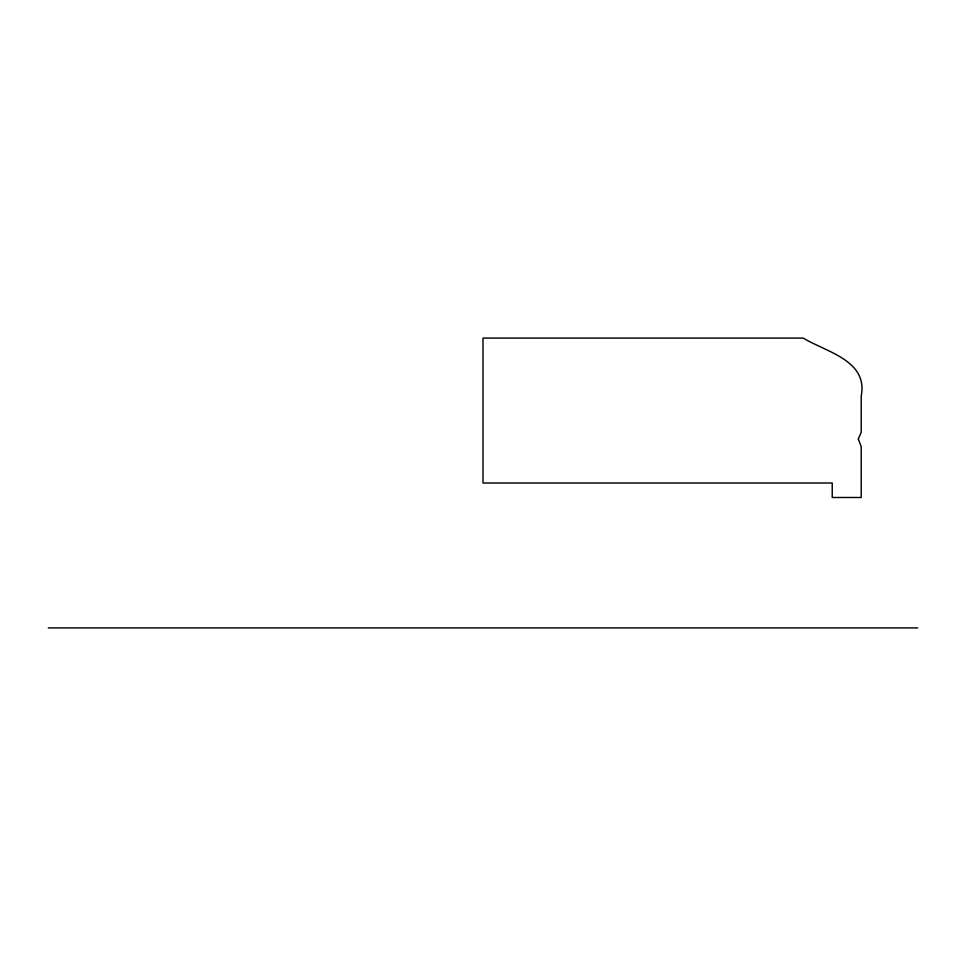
<?xml version="1.0" encoding="UTF-8"?>
<svg xmlns="http://www.w3.org/2000/svg" width="966" height="966" viewBox="0 0 966 966"><rect width="100%" height="100%" fill="white"/><g stroke="black" fill="none" stroke-linecap="round" stroke-linejoin="round"><path stroke-width="1.45" d="M48.3 627.912L917.7 627.912M858.327 438.987L861.213 446.775L861.213 497.49L832.233 497.49L832.233 483L483 483L483 338.088L803.253 338.088C826.075 352.022 868.241 360.378 861.213 396.06L861.213 432.285L858.327 438.987"/></g></svg>
